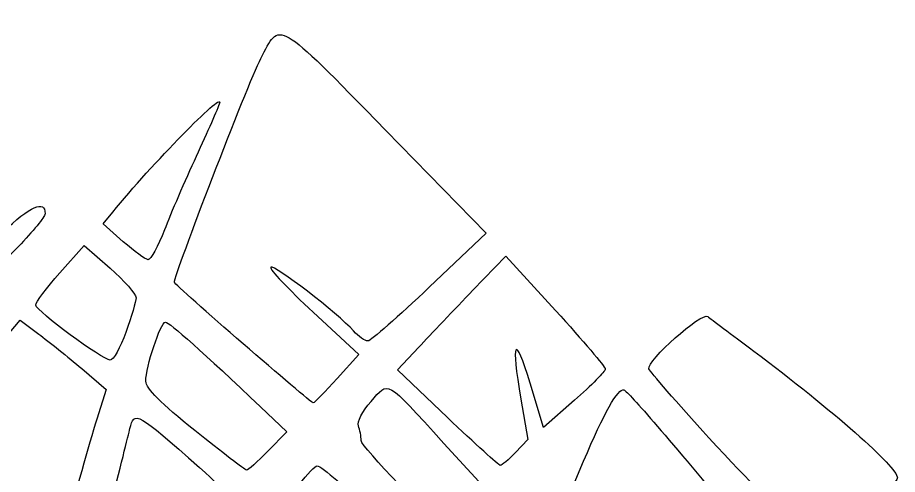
# Model space of a CAD drawing. Header units: centimetres. Extents: x -52 to 49, y -21 to 24.
# Drawn here: x 22.92 to 27.781, y -10.923 to -8.397 of the extents above; entities that cross this region are included whole.
import ezdxf

# ---------------------------------------------------------------- set-up
doc = ezdxf.new("R2010")
doc.units = ezdxf.units.CM
doc.header["$MEASUREMENT"] = 0
doc.layers.add('Layer 1', color=7, linetype='Continuous')

msp = doc.modelspace()

# ---------------------------------------------------------------- linework, layer by layer
at = {"layer": 'Layer 1'}
for points, knots in [([(24.68563, -10.39225), (24.68563, -10.39225), (24.80469, -10.25947), (24.80469, -10.25947), (24.80469, -10.25947), (24.80469, -10.25947), (24.55349, -10.02658), (24.55349, -10.02658), (24.55349, -10.02658), (24.41533, -9.89849), (24.3097, -9.78628), (24.31876, -9.77722), (24.31876, -9.77722), (24.33615, -9.75983), (24.68989, -10.03255), (24.77572, -10.12952), (24.77572, -10.12952), (24.80344, -10.16084), (24.83916, -10.18586), (24.8551, -10.18512), (24.8551, -10.18512), (24.87103, -10.18438), (25.02455, -10.04975), (25.19625, -9.88594), (25.19625, -9.88594), (25.19625, -9.88594), (25.50843, -9.5881), (25.50843, -9.5881), (25.50843, -9.5881), (25.50843, -9.5881), (24.95485, -9.02138), (24.95485, -9.02138), (24.95485, -9.02138), (24.3451, -8.39716), (24.37077, -8.41192), (24.26357, -8.62366), (24.26357, -8.62366), (24.18865, -8.77164), (23.78612, -9.81502), (23.78606, -9.86142), (23.78606, -9.86142), (23.78604, -9.87425), (24.54117, -10.5298), (24.55334, -10.52752), (24.55334, -10.52752), (24.56062, -10.52617), (24.62015, -10.4653), (24.68563, -10.39227), (24.68563, -10.39227), (24.68563, -10.39227), (24.68563, -10.39225), (24.68563, -10.39225)], [0, 0, 0, 0, 0.0714286, 0.0714286, 0.0714286, 0.0714286, 0.1428571, 0.1428571, 0.1428571, 0.1428571, 0.2142857, 0.2142857, 0.2142857, 0.2142857, 0.2857143, 0.2857143, 0.2857143, 0.2857143, 0.3571429, 0.3571429, 0.3571429, 0.3571429, 0.4285714, 0.4285714, 0.4285714, 0.4285714, 0.5, 0.5, 0.5, 0.5, 0.5714286, 0.5714286, 0.5714286, 0.5714286, 0.6428571, 0.6428571, 0.6428571, 0.6428571, 0.7142857, 0.7142857, 0.7142857, 0.7142857, 0.7857143, 0.7857143, 0.7857143, 0.7857143, 0.8571429, 0.8571429, 0.8571429, 0.8571429, 1, 1, 1, 1]), ([(23.73081, -9.5713), (23.76577, -9.48035), (23.84466, -9.29773), (23.90613, -9.16547), (23.90613, -9.16547), (23.9676, -9.03321), (24.02581, -8.90007), (24.03548, -8.8696), (24.03548, -8.8696), (24.0566, -8.80306), (23.6587, -9.20988), (23.44621, -9.47208), (23.44621, -9.47208), (23.44621, -9.47208), (23.39261, -9.53823), (23.39261, -9.53823), (23.39261, -9.53823), (23.39261, -9.53823), (23.50334, -9.63632), (23.50334, -9.63632), (23.50334, -9.63632), (23.56424, -9.69027), (23.62604, -9.73492), (23.64066, -9.73554), (23.64066, -9.73554), (23.65529, -9.73615), (23.69585, -9.66225), (23.73081, -9.5713)], [0, 0, 0, 0, 0.125, 0.125, 0.125, 0.125, 0.25, 0.25, 0.25, 0.25, 0.375, 0.375, 0.375, 0.375, 0.5, 0.5, 0.5, 0.5, 0.625, 0.625, 0.625, 0.625, 0.75, 0.75, 0.75, 0.75, 1, 1, 1, 1]), ([(22.92338, -9.66391), (23.00435, -9.58024), (23.07085, -9.49816), (23.07114, -9.48153), (23.07114, -9.48153), (23.07254, -9.40195), (22.98791, -9.43913), (22.83813, -9.5839), (22.83813, -9.5839), (22.70706, -9.71059), (22.67972, -9.75041), (22.70387, -9.77951), (22.70387, -9.77951), (22.75019, -9.83532), (22.7651, -9.82747), (22.92338, -9.66391)], [0, 0, 0, 0, 0.2, 0.2, 0.2, 0.2, 0.4, 0.4, 0.4, 0.4, 0.6, 0.6, 0.6, 0.6, 1, 1, 1, 1]), ([(23.51791, -10.13744), (23.54896, -10.05227), (23.57422, -9.96595), (23.57404, -9.94562), (23.57404, -9.94562), (23.57378, -9.92529), (23.50928, -9.85215), (23.43053, -9.78309), (23.43053, -9.78309), (23.43053, -9.78309), (23.28735, -9.65753), (23.28735, -9.65753), (23.28735, -9.65753), (23.28735, -9.65753), (23.15305, -9.80822), (23.15305, -9.80822), (23.15305, -9.80822), (23.07918, -9.8911), (23.01937, -9.97141), (23.02014, -9.98669), (23.02014, -9.98669), (23.02175, -10.01882), (23.38775, -10.28942), (23.43192, -10.29114), (23.43192, -10.29114), (23.44816, -10.29178), (23.48686, -10.22261), (23.51791, -10.13744)], [0, 0, 0, 0, 0.125, 0.125, 0.125, 0.125, 0.25, 0.25, 0.25, 0.25, 0.375, 0.375, 0.375, 0.375, 0.5, 0.5, 0.5, 0.5, 0.625, 0.625, 0.625, 0.625, 0.75, 0.75, 0.75, 0.75, 1, 1, 1, 1]), ([(25.67059, -10.80161), (25.67059, -10.80161), (25.73941, -10.72885), (25.73941, -10.72885), (25.73941, -10.72885), (25.73941, -10.72885), (25.70062, -10.50701), (25.70062, -10.50701), (25.70062, -10.50701), (25.64347, -10.18017), (25.66742, -10.13886), (25.75194, -10.41846), (25.75194, -10.41846), (25.75194, -10.41846), (25.82608, -10.66369), (25.82608, -10.66369), (25.82608, -10.66369), (25.82608, -10.66369), (25.99668, -10.51298), (25.99668, -10.51298), (25.99668, -10.51298), (26.09051, -10.43009), (26.16729, -10.3524), (26.16729, -10.34035), (26.16729, -10.34035), (26.16729, -10.32829), (26.04366, -10.18289), (25.89254, -10.01722), (25.89254, -10.01722), (25.89254, -10.01722), (25.61779, -9.71601), (25.61779, -9.71601), (25.61779, -9.71601), (25.61779, -9.71601), (25.43586, -9.90493), (25.43586, -9.90493), (25.43586, -9.90493), (25.3358, -10.00883), (25.20101, -10.15037), (25.13633, -10.21944), (25.13633, -10.21944), (25.13633, -10.21944), (25.01873, -10.34504), (25.01873, -10.34504), (25.01873, -10.34504), (25.01873, -10.34504), (25.29535, -10.60839), (25.29535, -10.60839), (25.29535, -10.60839), (25.44749, -10.75323), (25.57868, -10.87233), (25.58687, -10.87306), (25.58687, -10.87306), (25.59506, -10.87377), (25.63273, -10.84164), (25.67058, -10.80162), (25.67058, -10.80162), (25.67058, -10.80162), (25.67059, -10.80161), (25.67059, -10.80161)], [0, 0, 0, 0, 0.0625, 0.0625, 0.0625, 0.0625, 0.125, 0.125, 0.125, 0.125, 0.1875, 0.1875, 0.1875, 0.1875, 0.25, 0.25, 0.25, 0.25, 0.3125, 0.3125, 0.3125, 0.3125, 0.375, 0.375, 0.375, 0.375, 0.4375, 0.4375, 0.4375, 0.4375, 0.5, 0.5, 0.5, 0.5, 0.5625, 0.5625, 0.5625, 0.5625, 0.625, 0.625, 0.625, 0.625, 0.6875, 0.6875, 0.6875, 0.6875, 0.75, 0.75, 0.75, 0.75, 0.8125, 0.8125, 0.8125, 0.8125, 0.875, 0.875, 0.875, 0.875, 1, 1, 1, 1]), ([(27.61024, -11.10775), (27.7043, -11.03238), (27.78125, -10.95756), (27.78125, -10.94148), (27.78125, -10.94148), (27.78125, -10.88291), (27.42227, -10.56605), (26.9875, -10.24088), (26.9875, -10.24088), (26.86381, -10.14837), (26.74956, -10.06262), (26.73362, -10.05034), (26.73362, -10.05034), (26.69926, -10.02387), (26.39297, -10.2958), (26.4085, -10.33899), (26.4085, -10.33899), (26.41408, -10.3545), (26.56298, -10.52596), (26.73938, -10.72), (26.73938, -10.72), (26.98312, -10.98811), (27.09745, -11.09286), (27.21563, -11.15635), (27.21563, -11.15635), (27.30116, -11.20229), (27.38646, -11.24099), (27.40519, -11.24234), (27.40519, -11.24234), (27.42391, -11.24369), (27.51619, -11.18313), (27.61024, -11.10775)], [0, 0, 0, 0, 0.1111111, 0.1111111, 0.1111111, 0.1111111, 0.2222222, 0.2222222, 0.2222222, 0.2222222, 0.3333333, 0.3333333, 0.3333333, 0.3333333, 0.4444444, 0.4444444, 0.4444444, 0.4444444, 0.5555556, 0.5555556, 0.5555556, 0.5555556, 0.6666667, 0.6666667, 0.6666667, 0.6666667, 0.7777778, 0.7777778, 0.7777778, 0.7777778, 1, 1, 1, 1]), ([(23.07167, -11.71178), (23.07167, -11.65081), (23.26566, -10.90818), (23.35763, -10.61707), (23.35763, -10.61707), (23.35763, -10.61707), (23.40966, -10.45237), (23.40966, -10.45237), (23.40966, -10.45237), (23.40966, -10.45237), (23.27374, -10.3377), (23.27374, -10.3377), (23.27374, -10.3377), (23.19898, -10.27463), (23.09207, -10.18874), (23.03617, -10.14683), (23.03617, -10.14683), (23.03617, -10.14683), (22.93452, -10.07063), (22.93452, -10.07063), (22.93452, -10.07063), (22.93452, -10.07063), (22.84506, -10.17484), (22.84506, -10.17484), (22.84506, -10.17484), (22.79586, -10.23216), (22.72406, -10.32346), (22.68552, -10.37773), (22.68552, -10.37773), (22.61658, -10.47479), (22.61609, -10.47848), (22.65588, -10.60263), (22.65588, -10.60263), (22.72128, -10.80669), (22.87889, -11.31901), (22.9533, -11.56938), (22.9533, -11.56938), (23.01736, -11.78493), (23.07167, -11.85026), (23.07167, -11.71178)], [0, 0, 0, 0, 0.0909091, 0.0909091, 0.0909091, 0.0909091, 0.1818182, 0.1818182, 0.1818182, 0.1818182, 0.2727273, 0.2727273, 0.2727273, 0.2727273, 0.3636364, 0.3636364, 0.3636364, 0.3636364, 0.4545455, 0.4545455, 0.4545455, 0.4545455, 0.5454545, 0.5454545, 0.5454545, 0.5454545, 0.6363636, 0.6363636, 0.6363636, 0.6363636, 0.7272727, 0.7272727, 0.7272727, 0.7272727, 0.8181818, 0.8181818, 0.8181818, 0.8181818, 1, 1, 1, 1]), ([(24.30307, -10.79388), (24.30307, -10.79388), (24.4075, -10.68693), (24.4075, -10.68693), (24.4075, -10.68693), (24.4075, -10.68693), (24.26213, -10.54898), (24.26213, -10.54898), (24.26213, -10.54898), (23.94954, -10.25234), (23.75671, -10.08063), (23.73618, -10.08063), (23.73618, -10.08063), (23.70951, -10.08063), (23.62694, -10.33096), (23.62827, -10.40778), (23.62827, -10.40778), (23.62896, -10.44708), (23.71149, -10.53018), (23.89947, -10.68081), (23.89947, -10.68081), (24.04809, -10.7999), (24.1762, -10.89813), (24.18416, -10.89909), (24.18416, -10.89909), (24.19212, -10.90004), (24.24563, -10.85271), (24.30307, -10.79389), (24.30307, -10.79389), (24.30307, -10.79389), (24.30307, -10.79388), (24.30307, -10.79388)], [0, 0, 0, 0, 0.1111111, 0.1111111, 0.1111111, 0.1111111, 0.2222222, 0.2222222, 0.2222222, 0.2222222, 0.3333333, 0.3333333, 0.3333333, 0.3333333, 0.4444444, 0.4444444, 0.4444444, 0.4444444, 0.5555556, 0.5555556, 0.5555556, 0.5555556, 0.6666667, 0.6666667, 0.6666667, 0.6666667, 0.7777778, 0.7777778, 0.7777778, 0.7777778, 1, 1, 1, 1]), ([(25.37413, -11.08847), (25.37413, -11.08847), (25.48953, -10.98506), (25.48953, -10.98506), (25.48953, -10.98506), (25.48953, -10.98506), (25.27578, -10.75112), (25.27578, -10.75112), (25.27578, -10.75112), (24.94542, -10.38956), (24.97267, -10.40524), (24.87264, -10.51917), (24.87264, -10.51917), (24.82438, -10.57413), (24.79443, -10.63231), (24.80296, -10.65453), (24.80296, -10.65453), (24.81119, -10.67596), (24.81791, -10.71243), (24.81791, -10.73558), (24.81791, -10.73558), (24.81791, -10.76726), (25.22287, -11.19188), (25.25308, -11.19188), (25.25308, -11.19188), (25.25619, -11.19188), (25.31066, -11.14535), (25.37413, -11.08847)], [0, 0, 0, 0, 0.125, 0.125, 0.125, 0.125, 0.25, 0.25, 0.25, 0.25, 0.375, 0.375, 0.375, 0.375, 0.5, 0.5, 0.5, 0.5, 0.625, 0.625, 0.625, 0.625, 0.75, 0.75, 0.75, 0.75, 1, 1, 1, 1]), ([(26.79566, -11.80703), (26.91905, -11.69425), (27.04971, -11.57765), (27.08603, -11.54791), (27.08603, -11.54791), (27.08603, -11.54791), (27.15206, -11.49384), (27.15206, -11.49384), (27.15206, -11.49384), (27.15206, -11.49384), (26.89118, -11.17705), (26.89118, -11.17705), (26.89118, -11.17705), (26.53308, -10.74221), (26.29498, -10.46591), (26.26956, -10.45571), (26.26956, -10.45571), (26.23838, -10.4432), (26.15854, -10.58483), (26.04751, -10.84962), (26.04751, -10.84962), (26.04751, -10.84962), (25.94974, -11.08277), (25.94974, -11.08277), (25.94974, -11.08277), (25.94974, -11.08277), (26.01897, -11.263), (26.01897, -11.263), (26.01897, -11.263), (26.07048, -11.3971), (26.1456, -11.51095), (26.31245, -11.70781), (26.31245, -11.70781), (26.43579, -11.85333), (26.53693, -11.98132), (26.5372, -11.99224), (26.5372, -11.99224), (26.53826, -12.03434), (26.57863, -12.00541), (26.79565, -11.80703), (26.79565, -11.80703), (26.79565, -11.80703), (26.79566, -11.80703), (26.79566, -11.80703)], [0, 0, 0, 0, 0.0833333, 0.0833333, 0.0833333, 0.0833333, 0.1666667, 0.1666667, 0.1666667, 0.1666667, 0.25, 0.25, 0.25, 0.25, 0.3333333, 0.3333333, 0.3333333, 0.3333333, 0.4166667, 0.4166667, 0.4166667, 0.4166667, 0.5, 0.5, 0.5, 0.5, 0.5833333, 0.5833333, 0.5833333, 0.5833333, 0.6666667, 0.6666667, 0.6666667, 0.6666667, 0.75, 0.75, 0.75, 0.75, 0.8333333, 0.8333333, 0.8333333, 0.8333333, 1, 1, 1, 1]), ([(23.30896, -11.99606), (23.37989, -11.8973), (23.38951, -11.86945), (23.35975, -11.84912), (23.35975, -11.84912), (23.33165, -11.82993), (23.3354, -11.826), (23.37571, -11.83239), (23.37571, -11.83239), (23.41433, -11.83852), (23.47034, -11.78796), (23.58553, -11.64301), (23.58553, -11.64301), (23.67195, -11.53425), (23.81791, -11.35899), (23.90988, -11.25354), (23.90988, -11.25354), (24.00185, -11.14809), (24.07709, -11.05231), (24.07709, -11.04069), (24.07709, -11.04069), (24.07709, -11.02907), (24.00863, -10.95885), (23.92495, -10.88464), (23.92495, -10.88464), (23.57896, -10.57777), (23.56364, -10.5692), (23.54007, -10.66933), (23.54007, -10.66933), (23.53236, -10.70207), (23.48305, -10.9015), (23.43048, -11.11251), (23.43048, -11.11251), (23.31423, -11.57917), (23.19978, -12.11793), (23.2169, -12.11793), (23.2169, -12.11793), (23.21941, -12.11793), (23.26083, -12.06309), (23.30896, -11.99607), (23.30896, -11.99607), (23.30896, -11.99607), (23.30896, -11.99606), (23.30896, -11.99606)], [0, 0, 0, 0, 0.0833333, 0.0833333, 0.0833333, 0.0833333, 0.1666667, 0.1666667, 0.1666667, 0.1666667, 0.25, 0.25, 0.25, 0.25, 0.3333333, 0.3333333, 0.3333333, 0.3333333, 0.4166667, 0.4166667, 0.4166667, 0.4166667, 0.5, 0.5, 0.5, 0.5, 0.5833333, 0.5833333, 0.5833333, 0.5833333, 0.6666667, 0.6666667, 0.6666667, 0.6666667, 0.75, 0.75, 0.75, 0.75, 0.8333333, 0.8333333, 0.8333333, 0.8333333, 1, 1, 1, 1]), ([(24.68401, -10.9554), (24.63397, -10.9113), (24.5851, -10.87503), (24.5754, -10.87479), (24.5754, -10.87479), (24.56571, -10.87453), (24.5204, -10.92157), (24.47471, -10.97926), (24.47471, -10.97926), (24.47471, -10.97926), (24.39164, -11.08415), (24.39164, -11.08415), (24.39164, -11.08415), (24.39164, -11.08415), (24.47911, -11.16314), (24.47911, -11.16314), (24.47911, -11.16314), (24.47911, -11.16314), (24.56657, -11.24213), (24.56657, -11.24213), (24.56657, -11.24213), (24.56657, -11.24213), (24.67078, -11.13886), (24.67078, -11.13886), (24.67078, -11.13886), (24.67078, -11.13886), (24.77499, -11.03558), (24.77499, -11.03558), (24.77499, -11.03558), (24.77499, -11.03558), (24.68401, -10.9554), (24.68401, -10.9554)], [0, 0, 0, 0, 0.1111111, 0.1111111, 0.1111111, 0.1111111, 0.2222222, 0.2222222, 0.2222222, 0.2222222, 0.3333333, 0.3333333, 0.3333333, 0.3333333, 0.4444444, 0.4444444, 0.4444444, 0.4444444, 0.5555556, 0.5555556, 0.5555556, 0.5555556, 0.6666667, 0.6666667, 0.6666667, 0.6666667, 0.7777778, 0.7777778, 0.7777778, 0.7777778, 1, 1, 1, 1])]:
    msp.add_open_spline(points, degree=3, knots=knots, dxfattribs=at)

doc.saveas('drawing.dxf')
